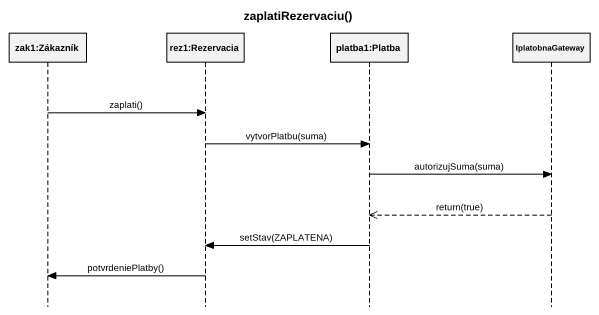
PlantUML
@startuml
title zaplatiRezervaciu()
hide footbox
participant "zak1:Zákazník" as zak1_Zákazník
participant "rez1:Rezervacia" as rez1_Rezervacia
participant "platba1:Platba" as platba1_Platba
participant IplatobnaGateway

zak1_Zákazník -> rez1_Rezervacia : zaplati()
rez1_Rezervacia -> platba1_Platba : vytvorPlatbu(suma)
platba1_Platba -> IplatobnaGateway : autorizujSuma(suma)
IplatobnaGateway -->> platba1_Platba : return(true)
platba1_Platba -> rez1_Rezervacia : setStav(ZAPLATENA)
rez1_Rezervacia -> zak1_Zákazník : potvrdeniePlatby()
@enduml
